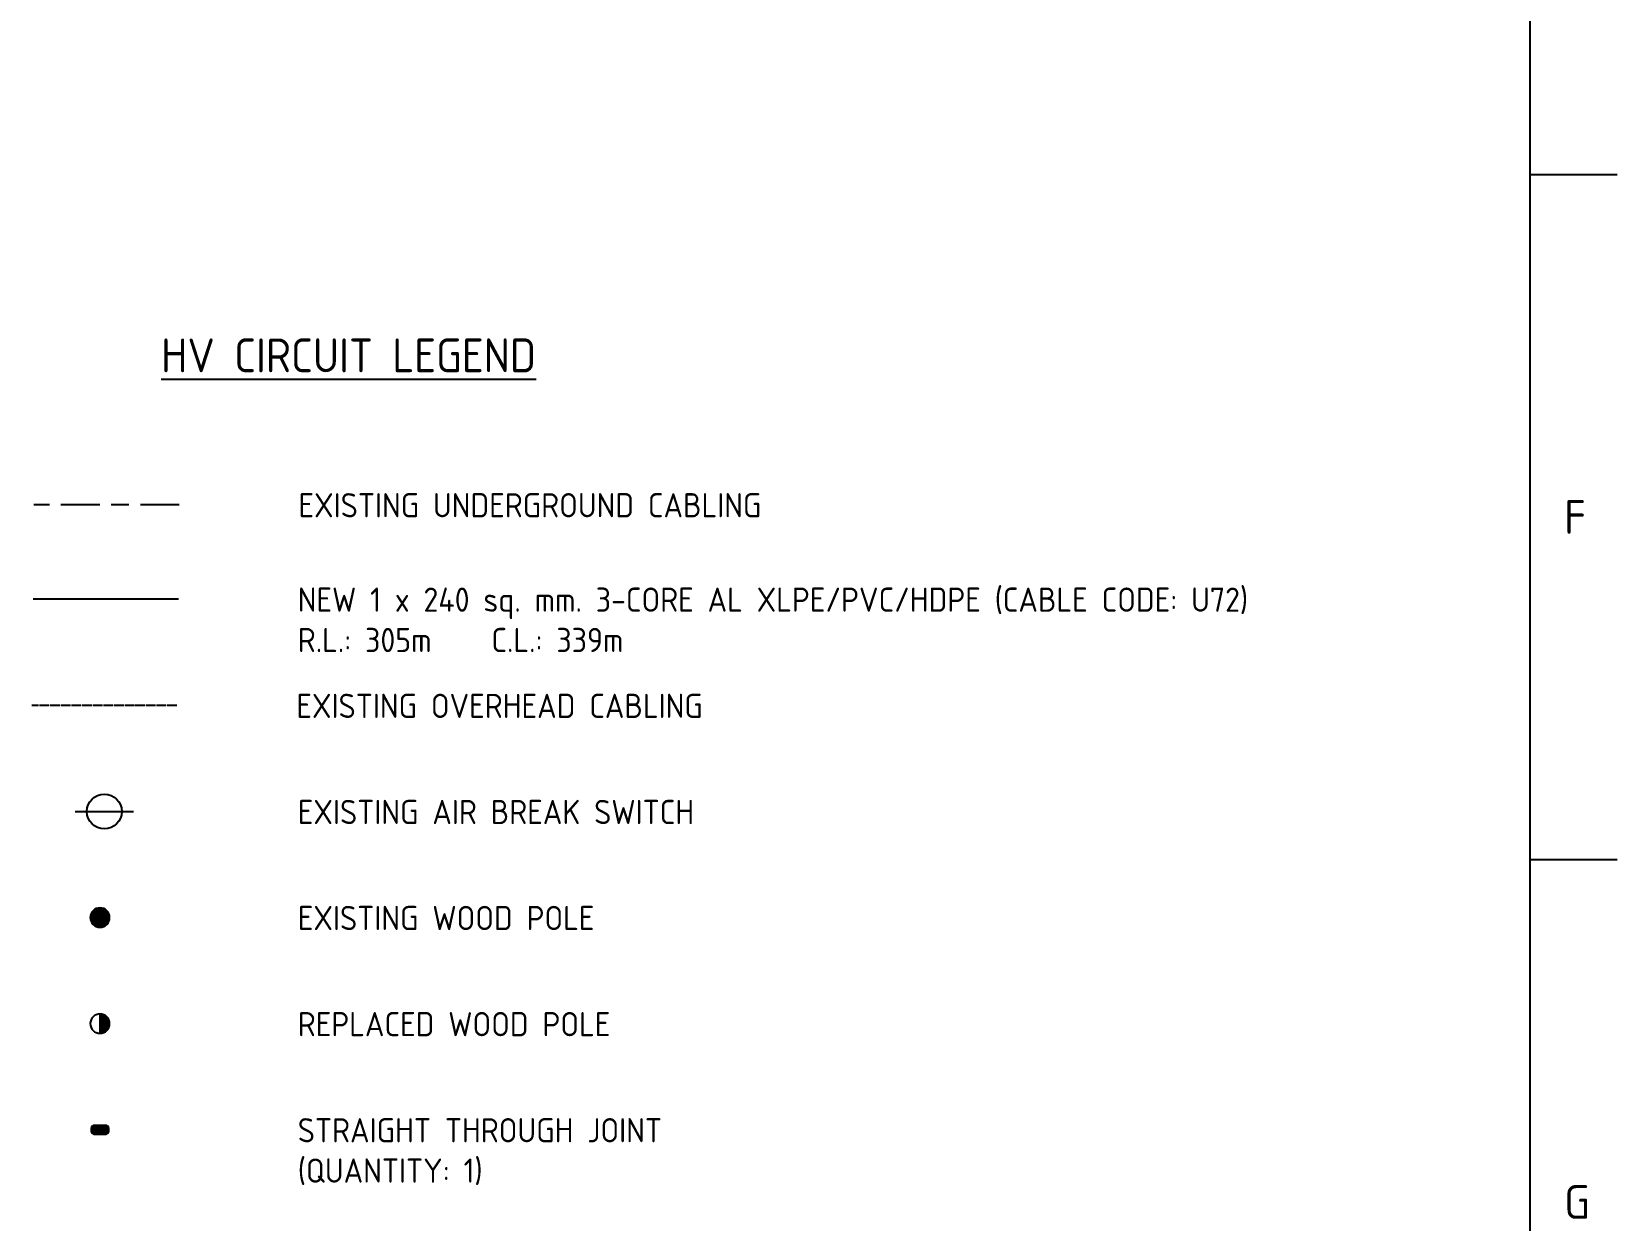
# Paper-space layout 'EL-1002-07' of a CAD drawing. Extents: x -21 to 813, y -3 to 583.
# Drawn here: x 649 to 812.8, y 111.4 to 234.2 of the extents above; entities that cross this region are included whole.
import ezdxf
from ezdxf.enums import TextEntityAlignment as Align

# ---------------------------------------------------------------- set-up
doc = ezdxf.new("R2010")
doc.units = 0
doc.linetypes.add('Cable Exist OH', pattern=[1, 1, 0])
doc.linetypes.add('Cable Exist UG', pattern=[8.2, 4, -1.2, 1.8, -1.2])
doc.layers.get('0').update_dxf_attribs({"color": 6})
for name, color, linetype in [('Equip_HV_EXT', 7, 'Continuous'), ('Mains_HV_EXT', 7, 'Continuous'), ('Notes', 7, 'Continuous'), ('SupportsOH_SP_TR_HV_LV_SL_EXT', 7, 'Continuous'), ('SupportsOH_SP_TR_HV_LV_SL_NEW', 2, 'Continuous'), ('SupportsUG_SP_EXT', 7, 'Continuous')]:
    doc.layers.add(name, color=color, linetype=linetype)
doc.styles.add('HVSW_LABEL', font='arial.ttf')
doc.styles.add('iecISOCP', font='isocp.shx')
doc.styles.add('ISOCP', font='isocp.shx', dxfattribs={"height": 1.75})
doc.styles.add('POLE_LABEL', font='arial.ttf')
doc.styles.get("Standard").update_dxf_attribs({"font": 'arial.ttf'})
doc.linetypes.add('Cable New UG', pattern='A,7,-0.25,["x",Standard,S=2,R=0,X=0.2,Y=-0.8],-2.1', length=9.35)

# ---------------------------------------------------------------- blocks, each defined once
blk = doc.blocks.new('A1_FRAME_TITLE')
at = {"layer": 'Notes', "color": 3, "linetype": 'Continuous'}
blk.add_line((824.37, 5.97), (824.37, 574.39), dxfattribs=at)
at = {"layer": 'Notes', "linetype": 'Continuous'}
for p, q in [((824.35, 219.43), (833.35, 219.43)), ((824.35, 148.68), (833.35, 148.68))]:
    blk.add_line(p, q, dxfattribs=at)
blk.add_attdef('DRAFT_NUM', (29.9, 23.29), '', height=2.5, rotation=90)
at = {"layer": 'Notes', "color": 7, "style": 'iecISOCP'}
for s, p in [('F', (827.87, 182.31)), ('G', (827.87, 111.56))]:
    blk.add_text(s, height=3.5, dxfattribs=at).set_placement(p)
at = {"layer": 'Notes', "color": 7, "style": 'iecISOCP', "flags": 8}
blk.add_attdef('VERSION_NO', text='', height=2.5, rotation=90, dxfattribs=at).set_placement((302.04, 43.81), align=Align.MIDDLE_CENTER)
at = {"layer": 'Notes', "color": 7, "style": 'iecISOCP'}
for tag, p in [('CAP_NO', (513.19, 43.46)), ('IE_NUM', (513.05, 37.81)), ('REF_No_1', (335.24, 32.31)), ('REF_1', (362.52, 32.31)), ('HV_SWITCH', (513.46, 32.16)), ('GEN_WO', (441.71, 31.76)), ('REF_No_2', (335.24, 26.31)), ('REF_2', (362.52, 26.31)), ('OH_WO', (441.71, 25.81)), ('UBD_REF', (513.05, 25.83)), ('REF_No_3', (335.24, 20.31)), ('REF_3', (362.52, 20.31)), ('UG_WO', (441.71, 20.05)), ('GIS_MAP_No', (513.05, 20.04)), ('REF_No_4', (335.24, 14.31)), ('REF_4', (362.52, 14.31)), ('HV_OP_DIAG', (513.33, 14.2)), ('SUB_WO', (441.71, 13.81)), ('LGA', (512.95, 7.78))]:
    blk.add_attdef(tag, p, '', height=2.5, dxfattribs=at)
at = {"layer": 'Notes', "style": 'iecISOCP'}
for tag, p in [('T1', (684.37, 39.47)), ('T2', (684.37, 34.35)), ('T3', (684.37, 28.92)), ('T4', (684.37, 23.66)), ('T5', (684.37, 18.23)), ('T6', (684.37, 12.97))]:
    blk.add_attdef(tag, text='', height=3.5, dxfattribs=at).set_placement(p, align=Align.CENTER)
at = {"layer": 'Notes', "color": 7, "style": 'iecISOCP'}
for tag, p in [('scale', (567.76, 33.27)), ('DRAWN', (567.76, 24.93)), ('DATE', (567.76, 16.88)), ('DESIGN', (605.62, 9.15)), ('CHD', (567.76, 8.37))]:
    blk.add_attdef(tag, text='', height=2.5, dxfattribs=at).set_placement(p, align=Align.CENTER)
at = {"layer": 'Notes', "color": 4, "style": 'iecISOCP'}
blk.add_attdef('NUM', text='', height=7, dxfattribs=at).set_placement((792.37, 20.12), align=Align.MIDDLE_CENTER)
at = {"layer": 'Notes', "color": 1, "style": 'iecISOCP'}
blk.add_attdef('REV', text='', height=5, dxfattribs=at).set_placement((820.05, 17.1), align=Align.CENTER)
at = {"layer": 'Notes', "color": 7, "style": 'iecISOCP'}
for tag, p in [('NS', (790.71, 8.12)), ('SHTS', (805.41, 8.12))]:
    blk.add_attdef(tag, text='', height=2.5, dxfattribs=at).set_placement(p, align=Align.MIDDLE)
at = {"layer": 'Notes', "style": 'iecISOCP'}
blk.add_attdef('ExportID', (9.08, 2.39), '', height=2.5, dxfattribs=at)
at = {"layer": 'Notes', "style": 'iecISOCP', "flags": 1}
for tag, p in [('ProjectType', (14.17, -26.8)), ('ProjectNumber', (23.56, -26.82)), ('DrawingNumber', (35.51, -26.8)), ('ProjectDescription', (47.56, -26.83)), ('ExportDate', (60.28, -26.79)), ('ExportUserName', (69.15, -26.8)), ('DesignerCompanyName', (81.48, -26.79)), ('ExportAreaOfInterest', (97.1, -26.81)), ('GIS_SUCCESS', (112, -26.78)), ('CAD_SUCCESS', (121.79, -26.78)), ('DEPOTCODE', (132.11, -26.88)), ('ExportCategories', (140.08, -26.8)), ('Comments', (154.38, -26.88))]:
    blk.add_attdef(tag, p, '', height=1, dxfattribs=at)
blk = doc.blocks.new('*U74')
for p, q in [((-3, 4.8), (0, 4.8)), ((0, 4.8), (3, 4.8))]:
    blk.add_line(p, q)
blk.add_circle((0, 4.8), 1.8)
at = {"style": 'HVSW_LABEL'}
for tag, height, flags, p in [('ASSET_NUM', 3.5, 8, (2, 2)), ('STREET_CODE', 0.2, 9, (0, -0.2))]:
    blk.add_attdef(tag, text='', height=height, dxfattribs=dict(at, flags=flags)).set_placement(p, align=Align.MIDDLE_LEFT)
at = {"flags": 1}
blk.add_attdef('Z', (0, 0), '', height=0.2, dxfattribs=at)
at = {"flags": 9}
for tag, p in [('ACTUAL_STATUS', (0, -0.4)), ('CONSTRUCTED_VOLTAGE', (0, -0.6)), ('OPERATING_VOLTAGE', (0, -1)), ('ORIENTATION', (0, -1.2)), ('OWNED_BY', (0, -1.4)), ('STATE', (0, -1.6)), ('NO_PHASES', (0, -0.8)), ('SWITCH_TYPE', (0, -1.8)), ('SUBURB', (0, -2.4)), ('STREETNAME', (0, -2.6)), ('USAGE', (0, -2)), ('LEGEND', (0, -2.2)), ('LOCATION', (0, -2.8)), ('NOTES', (0, -3)), ('MAINTAINED_BY', (0, -3.22)), ('OPERATED_BY', (0, -3.43)), ('LABEL_ALIGNMENT', (0, -3.64))]:
    blk.add_attdef(tag, text='', height=0.2, dxfattribs=at).set_placement(p, align=Align.MIDDLE_LEFT)
blk = doc.blocks.new('POLE_EXT')
blk.add_hatch(color=256).paths.add_polyline_path([(-1, 0, 1), (1, 0, 1)])
blk.add_lwpolyline([(-1, 0, 1), (1, 0, 1)], format="xyb", close=True)
for tag, height, flags, p in [('pNumber', 2.5, 8, (-17.84, 2.07)), ('OWNED_BY', 0.2, 9, (1.35, -0.4)), ('SPECIAL_USE', 0.2, 9, (1.35, -0.8)), ('STATE', 0.2, 9, (1.35, -1)), ('cLV', 0.2, 9, (1.35, -1.4)), ('hDepth', 0.2, 9, (1.35, -1.6)), ('PARENT', 0.2, 9, (1.35, -0.6)), ('USAGE', 0.2, 9, (1.35, -1.2)), ('hDia', 0.2, 9, (1.35, -1.8)), ('cHV', 0.2, 9, (1.35, -2)), ('LBRACKET', 0.2, 9, (1.35, -2.2)), ('LExisting', 0.2, 9, (1.35, -2.4)), ('LANTNUMBER', 0.2, 9, (1.35, -2.6)), ('LOther', 0.2, 9, (1.35, -2.8)), ('LRemove', 0.2, 9, (1.35, -3)), ('LEGEND', 0.2, 9, (1.35, -3.2)), ('cLinedev', 0.2, 9, (1.35, -3.4)), ('pExisting', 0.2, 9, (1.35, -3.8)), ('pFooting', 0.2, 9, (1.35, -4.4)), ('pNew', 0.2, 9, (1.35, -4.6)), ('pRelocate', 0.2, 9, (1.35, -5)), ('LOCATION', 0.2, 9, (1.35, -3.6)), ('PFNUMBER', 0.2, 9, (1.35, -4)), ('NEWPFNUMBER', 0.2, 9, (1.35, -4.2)), ('pRemove', 0.2, 9, (1.35, -5.2)), ('pReplace', 0.2, 9, (1.35, -5.4)), ('pStay', 0.2, 9, (1.35, -5.6)), ('pType', 0.2, 9, (1.35, -5.8)), ('cspan', 0.2, 9, (1.35, -6)), ('STREETNAME', 0.2, 9, (1.35, -6.2)), ('SUBURB', 0.2, 9, (1.35, -6.4)), ('NOTES', 0.2, 9, (1.35, -6.6)), ('OPERATED_BY', 0.2, 9, (1.36, -7.01)), ('MAINTAINED_BY', 0.2, 9, (1.36, -6.81))]:
    blk.add_attdef(tag, text='', height=height, dxfattribs=dict(flags=flags)).set_placement(p, align=Align.MIDDLE_LEFT)
at = {"style": 'POLE_LABEL'}
for tag, height, flags, p in [('ASSET_NUM', 2.5, 8, (2, 2)), ('STRUCTURE_PLANT_NUMBER', 0.2, 9, (1.35, 0.03)), ('STREET_CODE', 0.2, 9, (1.35, -0.2))]:
    blk.add_attdef(tag, text='', height=height, dxfattribs=dict(at, flags=flags)).set_placement(p, align=Align.MIDDLE_LEFT)
at = {"flags": 1}
blk.add_attdef('Z', (1.35, -7.33), '', height=0.2, dxfattribs=at)
blk = doc.blocks.new('HV_STJ_EXT')
h = blk.add_hatch(color=256)
edge = h.paths.add_edge_path()
edge.add_ellipse((-0.59, 0.13), major_axis=(0.226, 0.226), ratio=1, start_angle=45, end_angle=135)
edge.add_line((-0.91, 0.13), (-0.91, -0.13))
edge.add_ellipse((-0.59, -0.13), major_axis=(0.226, 0.226), ratio=1, start_angle=135, end_angle=225)
edge.add_line((-0.59, -0.45), (0.59, -0.45))
edge.add_ellipse((0.59, -0.13), major_axis=(-0.226, 0.226), ratio=1, start_angle=135, end_angle=225)
edge.add_line((0.91, -0.13), (0.91, 0.13))
edge.add_ellipse((0.59, 0.13), major_axis=(-0.226, 0.226), ratio=1, start_angle=225, end_angle=315)
edge.add_line((0.59, 0.45), (-0.59, 0.45))
blk.add_lwpolyline([(-0.91, 0.13), (-0.91, -0.13, 0.414214), (-0.59, -0.45), (0.59, -0.45, 0.414214), (0.91, -0.13), (0.91, 0.13, 0.414214), (0.59, 0.45), (-0.59, 0.45, 0.414214)], format="xyb", close=True)
for tag, flags, p in [('ORIENTATION', 9, (1.5, 0)), ('Z', 1, (1.5, -0.8)), ('USAGE', 9, (1.5, -0.2)), ('LEGEND', 9, (1.5, -0.4)), ('NOTES', 9, (1.5, -0.6))]:
    blk.add_attdef(tag, text='', height=0.2, dxfattribs=dict(flags=flags)).set_placement(p, align=Align.MIDDLE_LEFT)
blk = doc.blocks.new('POLE_REPLACE_NEW')
for tag, height, flags, p in [('ASSET_NUM', 2.5, 8, (2, 2)), ('cLinedev', 0.2, 9, (1.5, -3.2)), ('LBRACKET', 0.2, 9, (1.5, -2)), ('LExisting', 0.2, 9, (1.5, -2.2)), ('LANTNUMBER', 0.2, 9, (1.5, -2.4)), ('LOther', 0.2, 9, (1.5, -2.6)), ('LRemove', 0.2, 9, (1.5, -2.8)), ('LEGEND', 0.2, 9, (1.5, -3)), ('pExisting', 0.2, 9, (1.5, -3.4)), ('PFNUMBER', 0.2, 9, (1.5, -3.6)), ('NEWPFNUMBER', 0.2, 9, (1.5, -3.8)), ('pFooting', 0.2, 9, (1.5, -4)), ('pNew', 0.2, 9, (1.5, -4.2)), ('pRelocate', 0.2, 9, (1.5, -4.6)), ('pRemove', 0.2, 9, (1.5, -4.8)), ('pReplace', 0.2, 9, (1.5, -5)), ('pNumber', 2, 8, (1.5, -4.4)), ('cspan', 0.2, 9, (1.5, -5.6)), ('SUBURB', 0.2, 9, (1.5, -5.8)), ('STREETNAME', 0.2, 9, (1.5, -6)), ('OPERATED_BY', 0.2, 9, (1.5, -6.6)), ('pStay', 0.2, 9, (1.5, -5.2)), ('pType', 0.2, 9, (1.5, -5.4)), ('LOCATION', 0.2, 9, (1.5, -6.2)), ('NOTES', 0.2, 9, (1.5, -6.4)), ('Z', 0.2, 1, (1.5, -7)), ('MAINTAINED_BY', 0.2, 9, (1.5, -6.8))]:
    blk.add_attdef(tag, text='', height=height, dxfattribs=dict(flags=flags)).set_placement(p, align=Align.MIDDLE_LEFT)
blk.add_wipeout([(0, 1), (-0.13, 0.99), (-0.25, 0.97), (-0.37, 0.93), (-0.48, 0.88), (-0.59, 0.81), (-0.68, 0.73), (-0.77, 0.64), (-0.84, 0.54), (-0.9, 0.43), (-0.95, 0.31), (-0.98, 0.19), (-1, 0.06), (-1, -0.06), (-0.98, -0.19), (-0.95, -0.31), (-0.9, -0.43), (-0.84, -0.54), (-0.77, -0.64), (-0.68, -0.73), (-0.59, -0.81), (-0.48, -0.88), (-0.37, -0.93), (-0.25, -0.97), (-0.13, -0.99), (0, -1), (0.13, -0.99), (0.25, -0.97), (0.37, -0.93), (0.48, -0.88), (0.59, -0.81), (0.68, -0.73), (0.77, -0.64), (0.84, -0.54), (0.9, -0.43), (0.95, -0.31), (0.98, -0.19), (1, -0.06), (1, 0.06), (0.98, 0.19), (0.95, 0.31), (0.9, 0.43), (0.84, 0.54), (0.77, 0.64), (0.68, 0.73), (0.59, 0.81), (0.48, 0.88), (0.37, 0.93), (0.25, 0.97), (0.13, 0.99)])
h = blk.add_hatch(color=256)
edge = h.paths.add_edge_path()
edge.add_arc((0, 0), 1, 270, 450)
edge.add_line((0, 1), (0, -1))
blk.add_lwpolyline([(0, 1), (0, -1)])
at = {"lineweight": -3}
blk.add_arc((0, 0), 1, 90, 270, dxfattribs=at)
blk.add_arc((0, 0), 1, 270, 90)
at = {"style": 'POLE_LABEL', "flags": 9}
blk.add_attdef('STRUCTURE_PLANT_NUMBER', text='', height=0.2, dxfattribs=at).set_placement((1.5, 0.24), align=Align.MIDDLE_LEFT)
at = {"flags": 9}
for tag, p in [('STREET_CODE', (1.5, 0)), ('OWNED_BY', (1.5, -0.2)), ('SPECIAL_USE', (1.5, -0.6)), ('STATE', (1.5, -0.8)), ('cLV', (1.5, -1.2)), ('PARENT', (1.5, -0.4)), ('USAGE', (1.5, -1)), ('hDepth', (1.5, -1.4)), ('hDia', (1.5, -1.6)), ('cHV', (1.5, -1.8))]:
    blk.add_attdef(tag, text='', height=0.2, dxfattribs=at).set_placement(p, align=Align.MIDDLE_LEFT)

psp = doc.layouts.new('EL-1002-07')

# ---------------------------------------------------------------- linework, layer by layer
at = {"layer": 'Mains_HV_EXT', "linetype": 'Cable Exist UG'}
psp.add_lwpolyline([(664.25, 185.32), (649.25, 185.32)], dxfattribs=at)
at = {"layer": 'Mains_HV_EXT', "linetype": 'Cable Exist OH'}
psp.add_lwpolyline([(664.03, 164.6), (649.03, 164.6)], dxfattribs=at)
at = {"layer": 'Notes', "linetype": 'Cable New UG'}
psp.add_lwpolyline([(664.18, 175.57), (649.18, 175.57)], dxfattribs=at)

# ---------------------------------------------------------------- block references
at = {"layer": 'Equip_HV_EXT'}
psp.add_blockref('HV_STJ_EXT', (656.08, 120.77), dxfattribs=at)
at = {"layer": 'Notes'}
psp.add_blockref('*U74', (656.53, 148.84), dxfattribs=at)
at = {"layer": 'SupportsOH_SP_TR_HV_LV_SL_EXT'}
psp.add_blockref('POLE_EXT', (656.08, 142.69), dxfattribs=at)
at = {"layer": 'SupportsUG_SP_EXT'}
psp.add_blockref('A1_FRAME_TITLE', (-20.55, 0), dxfattribs=at)

# ---------------------------------------------------------------- texts
at = {"layer": 'Notes', "style": 'ISOCP'}
for s, height, p in [('%%UHV CIRCUIT LEGEND', 3.5, (662.39, 200.75)), ('EXISTING UNDERGROUND CABLING', 2.5, (676.58, 185.27)), ('EXISTING OVERHEAD CABLING', 2.5, (676.36, 164.55)), ('EXISTING AIR BREAK SWITCH', 2.5, (676.51, 153.59))]:
    psp.add_text(s, height=height, dxfattribs=at).set_placement(p, align=Align.MIDDLE_LEFT)
at = {"layer": 'Notes', "color": 7, "style": 'ISOCP'}
for s, p in [('EXISTING WOOD POLE', (676.51, 142.64)), ('REPLACED WOOD POLE', (676.51, 131.68))]:
    psp.add_text(s, height=2.5, dxfattribs=at).set_placement(p, align=Align.MIDDLE_LEFT)
at = {"layer": 'Notes', "insert": (676.51, 176.77), "char_height": 2.5, "width": 106.6939, "attachment_point": 1, "style": 'ISOCP'}
psp.add_mtext('NEW 1 x 240 sq. mm. 3-CORE AL XLPE/PVC/HDPE (CABLE CODE: U72)^JR.L.: 305m^IC.L.: 339m', dxfattribs=at)
at = {"layer": 'Notes', "color": 7, "insert": (676.51, 121.97), "char_height": 2.5, "width": 38.599, "attachment_point": 1, "style": 'ISOCP'}
psp.add_mtext('STRAIGHT THROUGH JOINT\\P(QUANTITY: 1)', dxfattribs=at)

# ---------------------------------------------------------------- next in the draw order: block references
at = {"layer": 'SupportsOH_SP_TR_HV_LV_SL_NEW'}
psp.add_blockref('POLE_REPLACE_NEW', (656.08, 131.73), dxfattribs=at)

doc.saveas('drawing.dxf')
